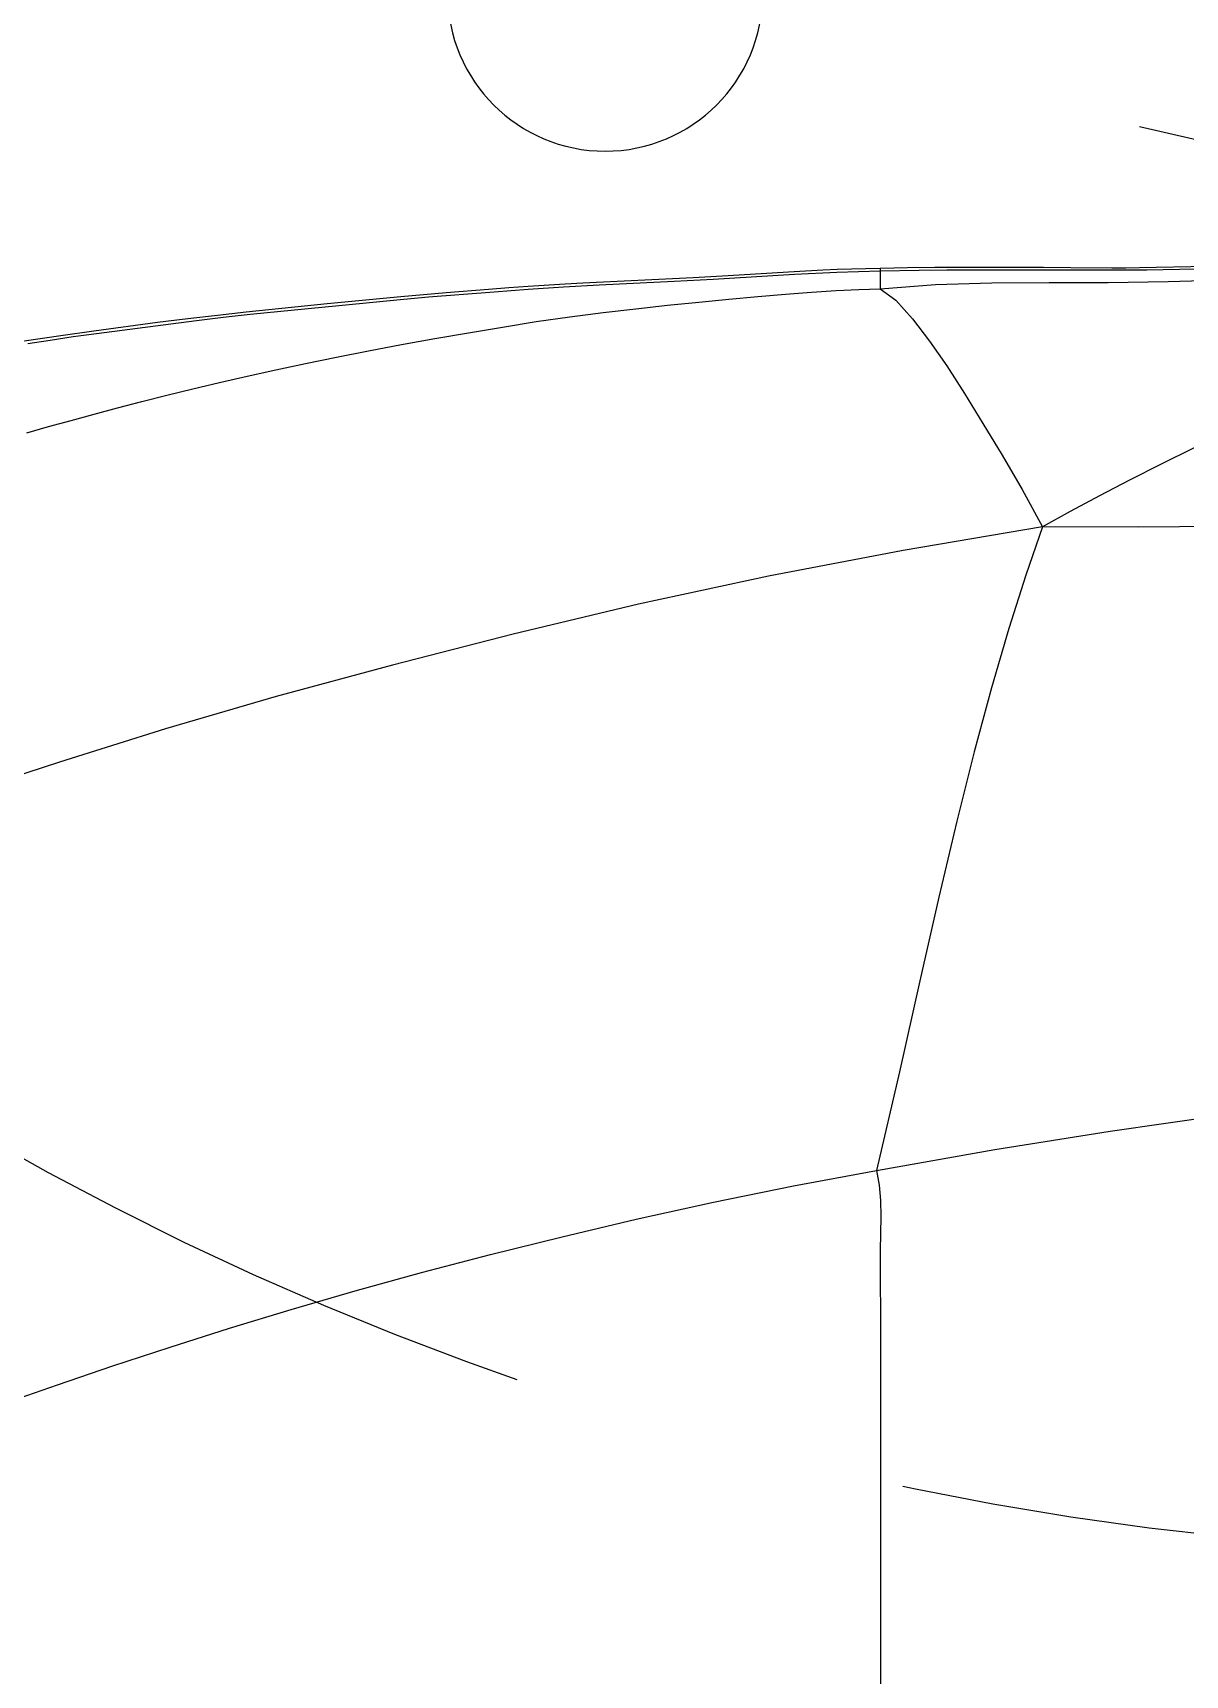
# Model space of a CAD drawing. Header units: inches. Extents: x 133169 to 134399, y -43543 to -42673.
# Drawn here: x 134150.43 to 134168.71, y -42972.24 to -42946.2 of the extents above; entities that cross this region are included whole.
import ezdxf

# ---------------------------------------------------------------- set-up
doc = ezdxf.new("R2010")
doc.units = ezdxf.units.IN
doc.header["$LTSCALE"] = 2
doc.header["$MEASUREMENT"] = 0
for name, pattern in [('CENTER', [50.8, 31.75, -6.35, 6.35, -6.35]), ('DASHED', [0.75, 0.5, -0.25]), ('HIDDEN', [9.525, 6.35, -3.175])]:
    doc.linetypes.add(name, pattern=pattern)
doc.layers.get('0').update_dxf_attribs({"linetype": 'CONTINUOUS'})
for name, color, linetype in [('CAV-COR', 1, 'CONTINUOUS'), ('Ru', 8, 'CONTINUOUS'), ('wr2', 41, 'DASHED')]:
    doc.layers.add(name, color=color, linetype=linetype)

# ---------------------------------------------------------------- blocks, each defined once
blk = doc.blocks.new('20160906.172418')
at = {"layer": 'wr2', "linetype": 'CENTER', "ltscale": 0.15}
for p, q in [((0, -11), (0, 11)), ((11, 0), (-11, 0))]:
    blk.add_line(p, q, dxfattribs=at)
at = {"layer": 'wr2', "linetype": 'HIDDEN', "ltscale": 0.5}
for radius in [8, 5.5, 4]:
    blk.add_circle((0, 0), radius, dxfattribs=at)
blk = doc.blocks.new('20160906.181124')
at = {"layer": 'wr2', "linetype": 'ByBlock', "xscale": -1, "rotation": 180}
blk.add_blockref('20160906.172418', (65, 0), dxfattribs=at)

msp = doc.modelspace()

# ---------------------------------------------------------------- linework, layer by layer
at = {"color": 8, "linetype": 'HIDDEN'}
msp.add_line((134182.857, -42958.306), (134166.92, -42958.306), dxfattribs=at)
for radius in [50, 28.15]:
    msp.add_circle((134174.511, -42920.306), radius, dxfattribs=at)
at = {"layer": 'CAV-COR', "linetype": 'ByBlock'}
for p, q in [((134163.876, -42949.929), (134164.308, -42949.922)), ((134163.876, -42949.929), (134163.876, -42950.257)), ((134164.308, -42949.922), (134164.739, -42949.917)), ((134164.739, -42949.917), (134165.385, -42949.913)), ((134165.385, -42949.913), (134165.816, -42949.913)), ((134165.816, -42949.913), (134166.465, -42949.916)), ((134159.157, -42950.165), (134160.91, -42950.078)), ((134160.91, -42950.078), (134161.373, -42950.052)), ((134161.373, -42950.052), (134162.511, -42949.982)), ((134163.876, -42949.974), (134164.493, -42949.964)), ((134164.493, -42949.964), (134164.934, -42949.959)), ((134164.934, -42949.959), (134166.664, -42949.955)), ((134166.664, -42949.955), (134167.506, -42949.959)), ((134155.101, -42950.492), (134156.27, -42950.381)), ((134156.27, -42950.381), (134156.988, -42950.318)), ((134153.816, -42950.623), (134155.101, -42950.492)), ((134153.882, -42950.661), (134155.721, -42950.478)), ((134167.967, -42954.036), (134166.449, -42954.032)), ((134169.397, -42954.026), (134167.967, -42954.036)), ((134163.874, -42965.503), (134163.873, -42965.787)), ((134163.873, -42965.787), (134163.877, -42966.703)), ((134163.877, -42966.703), (134163.876, -42999.375))]:
    msp.add_line(p, q, dxfattribs=at)
for points in [[(134162.511, -42949.982), (134162.965, -42949.958), (134163.192, -42949.948), (134163.42, -42949.94), (134163.647, -42949.934), (134163.876, -42949.929)], [(134166.465, -42949.916), (134166.899, -42949.92), (134167.552, -42949.924)], [(134167.506, -42949.959), (134167.801, -42949.958), (134168.104, -42949.955), (134169.397, -42949.93)], [(134167.552, -42949.924), (134167.77, -42949.923), (134167.988, -42949.921), (134169.074, -42949.9)], [(134156.709, -42950.387), (134157.75, -42950.303), (134158.292, -42950.262), (134158.848, -42950.225), (134159.418, -42950.194)], [(134158.29, -42950.218), (134158.878, -42950.18), (134159.157, -42950.165)], [(134159.418, -42950.194), (134160.608, -42950.138), (134161.227, -42950.106)], [(134161.227, -42950.106), (134162.516, -42950.025), (134163.187, -42949.994), (134163.876, -42949.974)], [(134163.876, -42950.257), (134164.754, -42950.188), (134165.647, -42950.163), (134166.555, -42950.159), (134167.492, -42950.159), (134168.444, -42950.142), (134169.366, -42950.118), (134170.246, -42950.112), (134171.096, -42950.094), (134171.919, -42950.07)], [(134150.334, -42952.541), (134150.682, -42952.442), (134151.038, -42952.343), (134151.403, -42952.244), (134151.777, -42952.144), (134152.161, -42952.044), (134152.558, -42951.943), (134152.968, -42951.843), (134153.392, -42951.743), (134153.831, -42951.642), (134154.287, -42951.541), (134154.76, -42951.44), (134155.248, -42951.339), (134155.755, -42951.241), (134156.279, -42951.143), (134156.808, -42951.048), (134157.342, -42950.955), (134157.883, -42950.864), (134158.419, -42950.778), (134158.951, -42950.701), (134159.479, -42950.633), (134159.996, -42950.573), (134160.502, -42950.518), (134160.996, -42950.468), (134161.472, -42950.423), (134161.931, -42950.381), (134162.371, -42950.345), (134162.787, -42950.313), (134163.175, -42950.287), (134163.538, -42950.268), (134163.876, -42950.257)], [(134155.721, -42950.478), (134156.208, -42950.431), (134156.709, -42950.387)], [(134156.988, -42950.318), (134157.661, -42950.263), (134157.981, -42950.239), (134158.29, -42950.218)], [(134163.876, -42950.257), (134164.122, -42950.439), (134164.388, -42950.732), (134164.656, -42951.086), (134164.93, -42951.481), (134165.212, -42951.919), (134165.504, -42952.393), (134165.807, -42952.894), (134166.126, -42953.441), (134166.449, -42954.032)], [(134151.4, -42950.923), (134152.409, -42950.789), (134152.892, -42950.729), (134153.361, -42950.673), (134153.816, -42950.623)], [(134151.442, -42950.965), (134153.029, -42950.759), (134153.45, -42950.708), (134153.882, -42950.661)], [(134149.325, -42951.232), (134149.775, -42951.16), (134150.332, -42951.075), (134150.874, -42950.996), (134151.4, -42950.923)], [(134150.352, -42951.125), (134150.706, -42951.07), (134151.069, -42951.016), (134151.442, -42950.965)], [(134171.315, -42951.693), (134170.844, -42951.886), (134170.358, -42952.092), (134169.859, -42952.313), (134169.357, -42952.545), (134168.845, -42952.785), (134168.33, -42953.038), (134167.831, -42953.292), (134167.353, -42953.54), (134166.888, -42953.786), (134166.449, -42954.032)], [(134166.449, -42954.032), (134164.241, -42954.409), (134162.104, -42954.811), (134160.042, -42955.259), (134158.051, -42955.731), (134156.135, -42956.222), (134154.294, -42956.721), (134152.534, -42957.234), (134150.854, -42957.762), (134149.249, -42958.285)], [(134166.449, -42954.032), (134166.187, -42954.799), (134165.915, -42955.644), (134165.642, -42956.586), (134165.368, -42957.599), (134165.09, -42958.697), (134164.804, -42959.903), (134164.503, -42961.227), (134164.182, -42962.673), (134163.815, -42964.234)], [(134163.815, -42964.234), (134165.695, -42963.903), (134167.521, -42963.615), (134169.29, -42963.36), (134171.001, -42963.136), (134172.653, -42962.942), (134174.246, -42962.782), (134175.78, -42962.652), (134177.255, -42962.553), (134178.664, -42962.481)], [(134149.972, -42967.929), (134150.824, -42967.633), (134151.702, -42967.334), (134152.61, -42967.035), (134153.553, -42966.736), (134154.53, -42966.439), (134155.544, -42966.146), (134156.598, -42965.855), (134157.693, -42965.57), (134158.827, -42965.289), (134160.004, -42965.009), (134161.229, -42964.739), (134162.5, -42964.481), (134163.815, -42964.234)], [(134163.815, -42964.234), (134163.859, -42964.467), (134163.879, -42964.71), (134163.884, -42964.965), (134163.874, -42965.503)]]:
    msp.add_lwpolyline(points, dxfattribs=at)
at = {"layer": 'Ru', "linetype": 'ByBlock'}
msp.add_arc((134159.511, -42945.576), 2.5, 180, 0, dxfattribs=at)

# ---------------------------------------------------------------- block references
at = {"layer": 'wr2', "linetype": 'ByBlock'}
msp.add_blockref('20160906.181124', (134079.511, -42940.306), dxfattribs=at)

doc.saveas('drawing.dxf')
